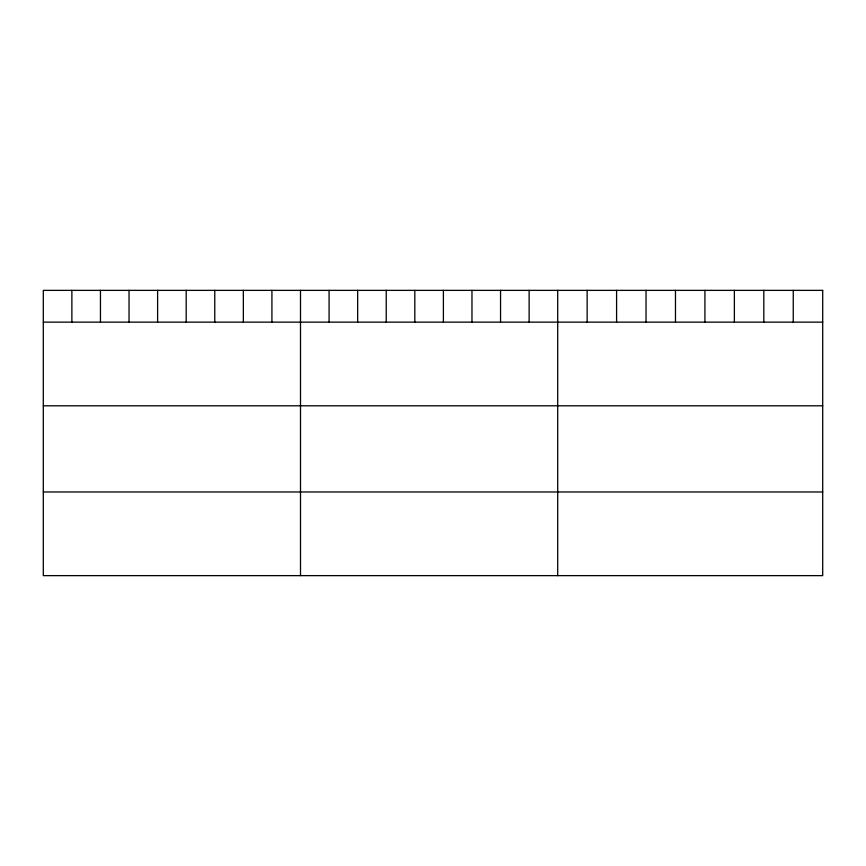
<?xml version="1.0" encoding="UTF-8"?>
<svg xmlns="http://www.w3.org/2000/svg" width="866" height="866" viewBox="0 0 866 866"><rect width="100%" height="100%" fill="white"/><g stroke="black" fill="none" stroke-linecap="round" stroke-linejoin="round"><path stroke-width="1.3" d="M43.3 322.141L822.7 322.141M43.3 405.797L822.7 405.797M43.3 491.975L822.7 491.975M793.256 290.37L793.256 322.141M763.812 290.37L763.812 322.141M734.368 290.37L734.368 322.141M704.924 290.37L704.924 322.141M675.48 290.37L675.48 322.141M646.036 290.37L646.036 322.141M616.592 290.37L616.592 322.141M587.148 290.37L587.148 322.141M557.704 290.37L557.704 575.63M529.126 290.37L529.126 322.141M500.548 290.37L500.548 322.141M471.97 290.37L471.97 322.141M443.392 290.37L443.392 322.141M414.814 290.37L414.814 322.141M386.236 290.37L386.236 322.141M357.658 290.37L357.658 322.141M329.08 290.37L329.08 322.141M300.502 290.37L300.502 575.63M271.924 290.37L271.924 322.141M243.346 290.37L243.346 322.141M214.768 290.37L214.768 322.141M186.19 290.37L186.19 322.141M157.612 290.37L157.612 322.141M129.034 290.37L129.034 322.141M100.456 290.37L100.456 322.141M71.878 290.37L71.878 322.141M822.7 290.37L43.3 290.37L43.3 575.63L822.7 575.63L822.7 290.37"/></g></svg>
